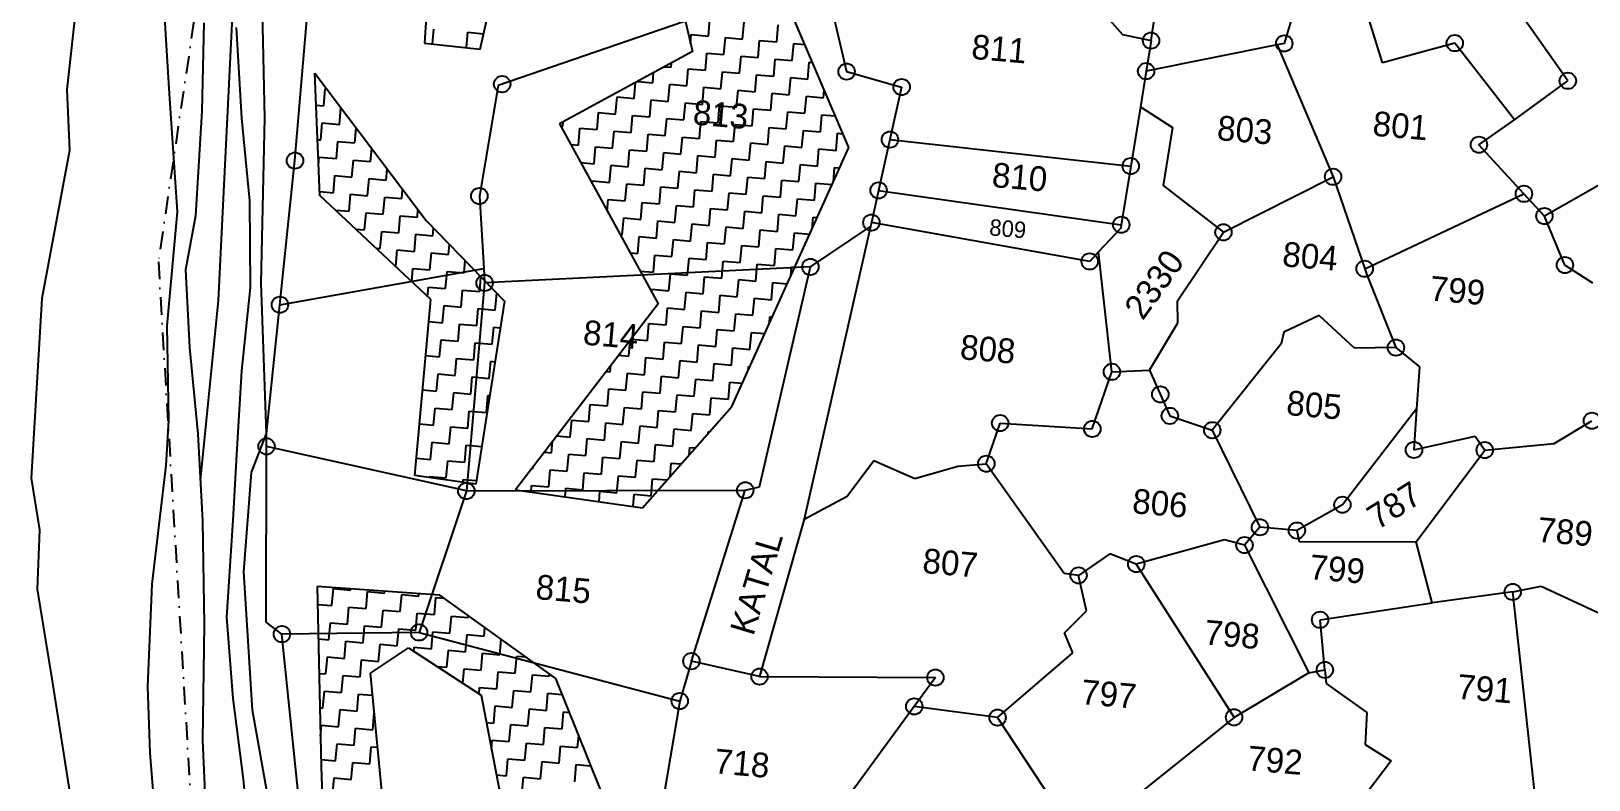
# Model space of a CAD drawing. Header units: metres. Extents: x 302356 to 305648, y 1939949 to 1943623.
# Drawn here: x 302356.3 to 302799.8, y 1942181.7 to 1942394.8 of the extents above; entities that cross this region are included whole.
import ezdxf

# ---------------------------------------------------------------- set-up
doc = ezdxf.new("R2010")
doc.units = ezdxf.units.M
doc.linetypes.add('DASHDOT', pattern=[1, 0.5, -0.25, 0, -0.25])
for name, color, linetype in [('LINE_WATER', 4, 'Continuous'), ('POLY_HATCH', 12, 'Continuous'), ('POLY_PARCEL', 6, 'Continuous'), ('POLY_WATER', 4, 'Continuous'), ('TEXT_MAPIN', 7, 'Continuous'), ('TEXT_PARCEL', 7, 'Continuous'), ('V_BOUND_STREAM_LINE', 7, 'DASHDOT')]:
    doc.layers.add(name, color=color, linetype=linetype)
doc.styles.add('TEXT_MAP', font='')
doc.styles.get('TEXT_MAP').set_extended_font_data('Kruti Dev 050')

msp = doc.modelspace()

# ---------------------------------------------------------------- linework, layer by layer
for centre in [(302675.17, 1942392.11), (302713.08, 1942391.3), (302761.63, 1942391.39), (302588.49, 1942383.29), (302673.76, 1942383.42), (302490.43, 1942379.71), (302604.16, 1942378.89), (302793.81, 1942380.67), (302600.83, 1942363.95), (302768.51, 1942362.47), (302431.45, 1942357.96), (302669.38, 1942356.39), (302726.96, 1942353.35), (302483.93, 1942347.88), (302597.6, 1942349.49), (302781.32, 1942348.51), (302595.55, 1942340.33), (302666.68, 1942339.72), (302787.14, 1942342.17), (302695.77, 1942337.55), (302657.7, 1942329.26), (302578.17, 1942327.71), (302735.97, 1942327.17), (302792.98, 1942328.24), (302485.44, 1942323.14), (302427.17, 1942316.93), (302744.86, 1942304.75), (302664, 1942297.86), (302677.8, 1942291.43), (302680.5, 1942285.32), (302632.2, 1942283.26), (302658.44, 1942281.59), (302692.57, 1942281.24), (302800.68, 1942283.92), (302423.35, 1942276.65), (302628.26, 1942271.7), (302750.01, 1942275.63), (302770.15, 1942275.58), (302480.23, 1942263.94), (302559.63, 1942264.15), (302729.65, 1942260.04), (302706.14, 1942253.61), (302716.67, 1942252.69), (302701.76, 1942248.54), (302670.96, 1942243.14), (302654.51, 1942239.93), (302778.11, 1942235.21), (302723.26, 1942227.29), (302427.73, 1942223.21), (302466.78, 1942223.68), (302544.31, 1942215.52), (302563.7, 1942211.13), (302613.76, 1942210.83), (302724.64, 1942213.03), (302540.98, 1942204.16), (302607.75, 1942202.64), (302631.46, 1942199.46), (302698.8, 1942199.53)]:
    msp.add_circle(centre, 2.33)
at = {"layer": 'LINE_WATER'}
for p, q in [((302422.82, 1942370.11), (302421.79, 1942419.41)), ((302414.15, 1942411.92), (302411.41, 1942354.88)), ((302395.7, 1942377), (302393.66, 1942411.08)), ((302405.51, 1942397.12), (302404.92, 1942372.05)), ((302416.35, 1942370.08), (302414.81, 1942395.83)), ((302398.03, 1942343.38), (302395.7, 1942377)), ((302404.92, 1942372.05), (302403.17, 1942342.2)), ((302418.57, 1942346.47), (302416.35, 1942370.08)), ((302421.82, 1942323.22), (302422.82, 1942370.11)), ((302411.41, 1942354.88), (302409.61, 1942318.13)), ((302418.74, 1942321.82), (302418.57, 1942346.47)), ((302395.08, 1942310.95), (302398.03, 1942343.38)), ((302403.17, 1942342.2), (302400.25, 1942326.85)), ((302400.25, 1942326.85), (302401.38, 1942304.8)), ((302423.35, 1942280.29), (302421.82, 1942323.22)), ((302409.61, 1942318.13), (302404.5, 1942266.92)), ((302416.31, 1942298.13), (302418.74, 1942321.82)), ((302395.55, 1942284.08), (302395.08, 1942310.95)), ((302401.38, 1942304.8), (302403.76, 1942280.2)), ((302414.85, 1942274.35), (302416.31, 1942298.13)), ((302394.8, 1942271.22), (302395.55, 1942284.08)), ((302403.76, 1942280.2), (302405.15, 1942255.44)), ((302419.1, 1942269.21), (302423.35, 1942280.29)), ((302413.84, 1942255.66), (302414.85, 1942274.35)), ((302390.75, 1942237.42), (302394.8, 1942271.22)), ((302416.89, 1942240.89), (302419.1, 1942269.21)), ((302405.15, 1942255.44), (302405.63, 1942225.88)), ((302412.04, 1942228.01), (302413.84, 1942255.66)), ((302419.34, 1942201.53), (302416.89, 1942240.89)), ((302389.56, 1942208.26), (302390.75, 1942237.42)), ((302405.63, 1942225.88), (302405.08, 1942193)), ((302413.82, 1942204.93), (302412.04, 1942228.01)), ((302390.24, 1942189.42), (302389.56, 1942208.26)), ((302416.83, 1942181.98), (302413.82, 1942204.93)), ((302426.7, 1942160.63), (302419.34, 1942201.53)), ((302392.36, 1942161.91), (302390.24, 1942189.42)), ((302405.08, 1942193), (302406.54, 1942160.68)), ((302418.77, 1942160.83), (302416.83, 1942181.98))]:
    msp.add_line(p, q, dxfattribs=at)
at = {"layer": 'POLY_HATCH'}
for p, q in [((302471.79, 1942447.75), (302468.35, 1942391.42)), ((302484.16, 1942389.67), (302494.89, 1942436.98)), ((302535.41, 1942428.29), (302544.6, 1942388.98)), ((302589.1, 1942361.69), (302571.79, 1942402.3)), ((302468.35, 1942391.42), (302484.16, 1942389.67)), ((302544.6, 1942388.98), (302506.71, 1942368.41)), ((302506.71, 1942368.41), (302534.8, 1942317.22)), ((302555.78, 1942287.94), (302589.1, 1942361.69)), ((302534.8, 1942317.22), (302494.26, 1942264.28)), ((302530.35, 1942259.15), (302555.78, 1942287.94)), ((302494.26, 1942264.28), (302530.35, 1942259.15))]:
    msp.add_line(p, q, dxfattribs=at)
at = {"layer": 'POLY_HATCH', "linetype": 'Continuous', "ltscale": 10}
for p, q in [((302549.13, 1942393.41), (302549.55, 1942398.27)), ((302470.57, 1942391.18), (302470.93, 1942395.32)), ((302480.27, 1942390.1), (302480.65, 1942394.47)), ((302480.65, 1942394.47), (302485.16, 1942394.08)), ((302544.05, 1942391.33), (302544.27, 1942393.83)), ((302544.27, 1942393.83), (302549.13, 1942393.41)), ((302558.85, 1942392.56), (302559.28, 1942397.42)), ((302568.58, 1942391.71), (302569, 1942396.57)), ((302553.57, 1942388.12), (302553.99, 1942392.98)), ((302553.99, 1942392.98), (302558.85, 1942392.56)), ((302563.29, 1942387.28), (302563.71, 1942392.14)), ((302563.71, 1942392.14), (302568.58, 1942391.71)), ((302573.01, 1942386.43), (302573.44, 1942391.29)), ((302573.44, 1942391.29), (302576.6, 1942391.01)), ((302536.71, 1942384.69), (302538.56, 1942384.53)), ((302538.56, 1942384.53), (302538.67, 1942385.75)), ((302548.29, 1942383.68), (302548.71, 1942388.55)), ((302548.71, 1942388.55), (302553.57, 1942388.12)), ((302558.01, 1942382.84), (302558.43, 1942387.7)), ((302558.43, 1942387.7), (302563.29, 1942387.28)), ((302567.73, 1942381.99), (302568.15, 1942386.85)), ((302568.15, 1942386.85), (302573.01, 1942386.43)), ((302577.45, 1942381.14), (302577.87, 1942386.01)), ((302577.87, 1942386.01), (302578.77, 1942385.93)), ((302527.99, 1942375.66), (302528.39, 1942380.17)), ((302528.94, 1942380.47), (302533.28, 1942380.09)), ((302533.28, 1942380.09), (302533.53, 1942382.96)), ((302543, 1942379.25), (302543.42, 1942384.11)), ((302543.42, 1942384.11), (302548.29, 1942383.68)), ((302552.72, 1942378.4), (302553.15, 1942383.26)), ((302553.15, 1942383.26), (302558.01, 1942382.84)), ((302562.44, 1942377.55), (302562.87, 1942382.41)), ((302562.87, 1942382.41), (302567.73, 1942381.99)), ((302572.17, 1942376.71), (302572.59, 1942381.57)), ((302572.59, 1942381.57), (302577.45, 1942381.14)), ((302439.65, 1942373.55), (302440.07, 1942378.41)), ((302440.07, 1942378.41), (302440.45, 1942378.38)), ((302522.71, 1942371.22), (302523.13, 1942376.08)), ((302523.13, 1942376.08), (302527.99, 1942375.66)), ((302537.72, 1942374.81), (302538.14, 1942379.67)), ((302538.14, 1942379.67), (302543, 1942379.25)), ((302547.44, 1942373.96), (302547.86, 1942378.82)), ((302547.86, 1942378.82), (302552.72, 1942378.4)), ((302557.16, 1942373.12), (302557.58, 1942377.98)), ((302557.58, 1942377.98), (302562.44, 1942377.55)), ((302566.88, 1942372.27), (302567.31, 1942377.13)), ((302567.31, 1942377.13), (302572.17, 1942376.71)), ((302576.6, 1942371.42), (302577.03, 1942376.28)), ((302577.03, 1942376.28), (302581.89, 1942375.86)), ((302581.89, 1942375.86), (302582.09, 1942378.14)), ((302437.47, 1942373.74), (302439.65, 1942373.55)), ((302444.09, 1942368.27), (302444.5, 1942373.02)), ((302517.43, 1942366.78), (302517.85, 1942371.64)), ((302517.85, 1942371.64), (302522.71, 1942371.22)), ((302532.43, 1942370.37), (302532.86, 1942375.23)), ((302532.86, 1942375.23), (302537.72, 1942374.81)), ((302542.15, 1942369.52), (302542.58, 1942374.39)), ((302542.58, 1942374.39), (302547.44, 1942373.96)), ((302551.88, 1942368.68), (302552.3, 1942373.54)), ((302552.3, 1942373.54), (302557.16, 1942373.12)), ((302561.6, 1942367.83), (302562.02, 1942372.69)), ((302562.02, 1942372.69), (302566.88, 1942372.27)), ((302571.32, 1942366.98), (302571.74, 1942371.85)), ((302571.74, 1942371.85), (302576.6, 1942371.42)), ((302438.8, 1942363.83), (302439.23, 1942368.69)), ((302439.23, 1942368.69), (302444.09, 1942368.27)), ((302448.53, 1942362.98), (302448.89, 1942367.21)), ((302507.12, 1942367.68), (302507.7, 1942367.63)), ((302507.7, 1942367.63), (302507.82, 1942369.01)), ((302512.14, 1942362.34), (302512.57, 1942367.2)), ((302512.57, 1942367.2), (302517.43, 1942366.78)), ((302527.15, 1942365.93), (302527.57, 1942370.79)), ((302527.57, 1942370.79), (302532.43, 1942370.37)), ((302536.87, 1942365.09), (302537.29, 1942369.95)), ((302537.29, 1942369.95), (302542.15, 1942369.52)), ((302546.59, 1942364.24), (302547.02, 1942369.1)), ((302547.02, 1942369.1), (302551.88, 1942368.68)), ((302556.31, 1942363.39), (302556.74, 1942368.25)), ((302556.74, 1942368.25), (302561.6, 1942367.83)), ((302566.04, 1942362.55), (302566.46, 1942367.41)), ((302566.46, 1942367.41), (302571.32, 1942366.98)), ((302581.04, 1942366.14), (302581.47, 1942371)), ((302581.47, 1942371), (302585.27, 1942370.67)), ((302437.88, 1942363.91), (302438.8, 1942363.83)), ((302443.24, 1942358.55), (302443.66, 1942363.41)), ((302443.66, 1942363.41), (302448.53, 1942362.98)), ((302509.94, 1942362.53), (302512.14, 1942362.34)), ((302521.86, 1942361.5), (302522.29, 1942366.36)), ((302522.29, 1942366.36), (302527.15, 1942365.93)), ((302531.59, 1942360.65), (302532.01, 1942365.51)), ((302532.01, 1942365.51), (302536.87, 1942365.09)), ((302541.31, 1942359.8), (302541.73, 1942364.66)), ((302541.73, 1942364.66), (302546.59, 1942364.24)), ((302551.03, 1942358.96), (302551.45, 1942363.82)), ((302551.45, 1942363.82), (302556.31, 1942363.39)), ((302560.75, 1942358.11), (302561.18, 1942362.97)), ((302561.18, 1942362.97), (302566.04, 1942362.55)), ((302575.76, 1942361.7), (302576.18, 1942366.56)), ((302576.18, 1942366.56), (302581.04, 1942366.14)), ((302585.48, 1942360.85), (302585.9, 1942365.72)), ((302585.9, 1942365.72), (302587.44, 1942365.58)), ((302438.19, 1942356.74), (302438.38, 1942358.97)), ((302438.38, 1942358.97), (302443.24, 1942358.55)), ((302447.68, 1942353.26), (302448.1, 1942358.12)), ((302448.1, 1942358.12), (302452.96, 1942357.7)), ((302452.96, 1942357.7), (302453.29, 1942361.4)), ((302516.58, 1942357.06), (302517, 1942361.92)), ((302517, 1942361.92), (302521.86, 1942361.5)), ((302526.3, 1942356.21), (302526.72, 1942361.07)), ((302526.72, 1942361.07), (302531.59, 1942360.65)), ((302536.02, 1942355.36), (302536.45, 1942360.23)), ((302536.45, 1942360.23), (302541.31, 1942359.8)), ((302545.75, 1942354.52), (302546.17, 1942359.38)), ((302546.17, 1942359.38), (302551.03, 1942358.96)), ((302555.47, 1942353.67), (302555.89, 1942358.53)), ((302555.89, 1942358.53), (302560.75, 1942358.11)), ((302570.47, 1942357.26), (302570.9, 1942362.12)), ((302570.9, 1942362.12), (302575.76, 1942361.7)), ((302580.2, 1942356.42), (302580.62, 1942361.28)), ((302580.62, 1942361.28), (302585.48, 1942360.85)), ((302442.4, 1942348.82), (302442.82, 1942353.68)), ((302442.82, 1942353.68), (302447.68, 1942353.26)), ((302457.4, 1942352.41), (302457.68, 1942355.59)), ((302512.76, 1942357.39), (302516.58, 1942357.06)), ((302521.02, 1942351.77), (302521.44, 1942356.63)), ((302521.44, 1942356.63), (302526.3, 1942356.21)), ((302530.74, 1942350.93), (302531.16, 1942355.79)), ((302531.16, 1942355.79), (302536.02, 1942355.36)), ((302540.46, 1942350.08), (302540.88, 1942354.94)), ((302540.88, 1942354.94), (302545.75, 1942354.52)), ((302550.18, 1942349.23), (302550.61, 1942354.09)), ((302550.61, 1942354.09), (302555.47, 1942353.67)), ((302565.19, 1942352.83), (302565.61, 1942357.69)), ((302565.61, 1942357.69), (302570.47, 1942357.26)), ((302574.91, 1942351.98), (302575.33, 1942356.84)), ((302575.33, 1942356.84), (302580.2, 1942356.42)), ((302584.71, 1942351.96), (302585.06, 1942355.99)), ((302585.06, 1942355.99), (302586.47, 1942355.87)), ((302438.51, 1942349.16), (302442.4, 1942348.82)), ((302452.12, 1942347.98), (302452.54, 1942352.84)), ((302452.54, 1942352.84), (302457.4, 1942352.41)), ((302461.84, 1942347.13), (302462.07, 1942349.78)), ((302516.08, 1942351.33), (302516.16, 1942352.2)), ((302516.16, 1942352.2), (302521.02, 1942351.77)), ((302525.46, 1942346.49), (302525.88, 1942351.35)), ((302525.88, 1942351.35), (302530.74, 1942350.93)), ((302535.18, 1942345.64), (302535.6, 1942350.5)), ((302535.6, 1942350.5), (302540.46, 1942350.08)), ((302544.9, 1942344.8), (302545.32, 1942349.66)), ((302545.32, 1942349.66), (302550.18, 1942349.23)), ((302559.91, 1942348.39), (302560.33, 1942353.25)), ((302560.33, 1942353.25), (302565.19, 1942352.83)), ((302569.63, 1942347.54), (302570.05, 1942352.4)), ((302570.05, 1942352.4), (302574.91, 1942351.98)), ((302579.35, 1942346.69), (302579.77, 1942351.56)), ((302579.77, 1942351.56), (302584.34, 1942351.16)), ((302446.83, 1942343.54), (302447.26, 1942348.4)), ((302447.26, 1942348.4), (302452.12, 1942347.98)), ((302456.55, 1942342.69), (302456.98, 1942347.55)), ((302456.98, 1942347.55), (302461.84, 1942347.13)), ((302520.31, 1942343.63), (302520.59, 1942346.91)), ((302520.59, 1942346.91), (302525.46, 1942346.49)), ((302529.89, 1942341.2), (302530.32, 1942346.07)), ((302530.32, 1942346.07), (302535.18, 1942345.64)), ((302539.61, 1942340.36), (302540.04, 1942345.22)), ((302540.04, 1942345.22), (302544.9, 1942344.8)), ((302554.62, 1942343.95), (302555.04, 1942348.81)), ((302555.04, 1942348.81), (302559.91, 1942348.39)), ((302564.34, 1942343.1), (302564.77, 1942347.96)), ((302564.77, 1942347.96), (302569.63, 1942347.54)), ((302574.07, 1942342.26), (302574.49, 1942347.12)), ((302574.49, 1942347.12), (302579.35, 1942346.69)), ((302442.96, 1942343.88), (302446.83, 1942343.54)), ((302451.27, 1942338.25), (302451.69, 1942343.12)), ((302451.69, 1942343.12), (302456.55, 1942342.69)), ((302460.99, 1942337.41), (302461.42, 1942342.27)), ((302461.42, 1942342.27), (302466.28, 1942341.85)), ((302466.28, 1942341.85), (302466.46, 1942343.96)), ((302524.61, 1942336.77), (302525.03, 1942341.63)), ((302525.03, 1942341.63), (302529.89, 1942341.2)), ((302534.33, 1942335.92), (302534.75, 1942340.78)), ((302534.75, 1942340.78), (302539.61, 1942340.36)), ((302549.34, 1942339.51), (302549.76, 1942344.37)), ((302549.76, 1942344.37), (302554.62, 1942343.95)), ((302559.06, 1942338.67), (302559.48, 1942343.53)), ((302559.48, 1942343.53), (302564.34, 1942343.1)), ((302568.78, 1942337.82), (302569.2, 1942342.68)), ((302569.2, 1942342.68), (302574.07, 1942342.26)), ((302578.64, 1942338.54), (302578.93, 1942341.83)), ((302578.93, 1942341.83), (302580.08, 1942341.73)), ((302448.73, 1942338.48), (302451.27, 1942338.25)), ((302455.71, 1942332.97), (302456.13, 1942337.83)), ((302456.13, 1942337.83), (302460.99, 1942337.41)), ((302465.43, 1942332.12), (302465.85, 1942336.99)), ((302465.85, 1942336.99), (302470.71, 1942336.56)), ((302470.71, 1942336.56), (302470.9, 1942338.72)), ((302524.04, 1942336.82), (302524.61, 1942336.77)), ((302529.05, 1942331.48), (302529.47, 1942336.34)), ((302529.47, 1942336.34), (302534.33, 1942335.92)), ((302544.05, 1942335.07), (302544.48, 1942339.94)), ((302544.48, 1942339.94), (302549.34, 1942339.51)), ((302553.77, 1942334.23), (302554.2, 1942339.09)), ((302554.2, 1942339.09), (302559.06, 1942338.67)), ((302563.5, 1942333.38), (302563.92, 1942338.24)), ((302563.92, 1942338.24), (302568.78, 1942337.82)), ((302573.22, 1942332.53), (302573.64, 1942337.4)), ((302573.64, 1942337.4), (302577.95, 1942337.02)), ((302454.49, 1942333.08), (302455.71, 1942332.97)), ((302460.15, 1942327.77), (302460.57, 1942332.55)), ((302460.57, 1942332.55), (302465.43, 1942332.12)), ((302469.87, 1942326.84), (302470.29, 1942331.7)), ((302470.29, 1942331.7), (302475.15, 1942331.28)), ((302475.15, 1942331.28), (302475.4, 1942334.11)), ((302526.87, 1942331.67), (302529.05, 1942331.48)), ((302538.77, 1942330.64), (302539.19, 1942335.5)), ((302539.19, 1942335.5), (302544.05, 1942335.07)), ((302548.49, 1942329.79), (302548.91, 1942334.65)), ((302548.91, 1942334.65), (302553.77, 1942334.23)), ((302558.21, 1942328.94), (302558.64, 1942333.8)), ((302558.64, 1942333.8), (302563.5, 1942333.38)), ((302567.93, 1942328.1), (302568.36, 1942332.96)), ((302568.36, 1942332.96), (302573.22, 1942332.53)), ((302464.68, 1942323.53), (302465.01, 1942327.26)), ((302465.01, 1942327.26), (302469.87, 1942326.84)), ((302479.59, 1942325.99), (302479.9, 1942329.5)), ((302533.48, 1942326.2), (302533.91, 1942331.06)), ((302533.91, 1942331.06), (302538.77, 1942330.64)), ((302543.21, 1942325.35), (302543.63, 1942330.21)), ((302543.63, 1942330.21), (302548.49, 1942329.79)), ((302552.93, 1942324.51), (302553.35, 1942329.37)), ((302553.35, 1942329.37), (302558.21, 1942328.94)), ((302562.65, 1942323.66), (302563.07, 1942328.52)), ((302563.07, 1942328.52), (302567.93, 1942328.1)), ((302572.57, 1942325.11), (302572.8, 1942327.67)), ((302572.8, 1942327.67), (302573.7, 1942327.6)), ((302474.31, 1942321.56), (302474.73, 1942326.42)), ((302474.73, 1942326.42), (302479.59, 1942325.99)), ((302484.03, 1942320.71), (302484.39, 1942324.89)), ((302529.69, 1942326.53), (302533.48, 1942326.2)), ((302537.92, 1942320.91), (302538.35, 1942325.78)), ((302538.35, 1942325.78), (302543.21, 1942325.35)), ((302547.64, 1942320.07), (302548.07, 1942324.93)), ((302548.07, 1942324.93), (302552.93, 1942324.51)), ((302557.37, 1942319.22), (302557.79, 1942324.08)), ((302557.79, 1942324.08), (302562.65, 1942323.66)), ((302567.09, 1942318.38), (302567.51, 1942323.24)), ((302567.51, 1942323.24), (302571.57, 1942322.88)), ((302469.21, 1942319.29), (302469.44, 1942321.98)), ((302469.44, 1942321.98), (302474.31, 1942321.56)), ((302478.74, 1942316.27), (302479.17, 1942321.13)), ((302479.17, 1942321.13), (302484.03, 1942320.71)), ((302488.47, 1942315.42), (302488.89, 1942320.28)), ((302532.99, 1942320.51), (302533.06, 1942321.34)), ((302533.06, 1942321.34), (302537.92, 1942320.91)), ((302542.36, 1942315.63), (302542.78, 1942320.49)), ((302542.78, 1942320.49), (302547.64, 1942320.07)), ((302552.08, 1942314.78), (302552.5, 1942319.64)), ((302552.5, 1942319.64), (302557.37, 1942319.22)), ((302561.8, 1942313.94), (302562.23, 1942318.8)), ((302562.23, 1942318.8), (302567.09, 1942318.38)), ((302473.46, 1942311.83), (302473.88, 1942316.69)), ((302473.88, 1942316.69), (302478.74, 1942316.27)), ((302483.18, 1942310.99), (302483.6, 1942315.85)), ((302483.6, 1942315.85), (302488.47, 1942315.42)), ((302537.08, 1942311.19), (302537.5, 1942316.05)), ((302537.5, 1942316.05), (302542.36, 1942315.63)), ((302546.8, 1942310.35), (302547.22, 1942315.21)), ((302547.22, 1942315.21), (302552.08, 1942314.78)), ((302556.52, 1942309.5), (302556.94, 1942314.36)), ((302556.94, 1942314.36), (302561.8, 1942313.94)), ((302469.52, 1942312.18), (302473.46, 1942311.83)), ((302477.9, 1942306.55), (302478.32, 1942311.41)), ((302478.32, 1942311.41), (302483.18, 1942310.99)), ((302487.62, 1942305.7), (302488.04, 1942310.56)), ((302488.04, 1942310.56), (302489.94, 1942310.4)), ((302531.79, 1942306.75), (302532.21, 1942311.62)), ((302532.21, 1942311.62), (302537.08, 1942311.19)), ((302541.51, 1942305.91), (302541.94, 1942310.77)), ((302541.94, 1942310.77), (302546.8, 1942310.35)), ((302551.24, 1942305.06), (302551.66, 1942309.92)), ((302551.66, 1942309.92), (302556.52, 1942309.5)), ((302566.51, 1942311.68), (302566.66, 1942313.51)), ((302566.66, 1942313.51), (302567.31, 1942313.46)), ((302472.61, 1942302.11), (302473.04, 1942306.97)), ((302473.04, 1942306.97), (302477.9, 1942306.55)), ((302482.33, 1942301.27), (302482.76, 1942306.13)), ((302482.76, 1942306.13), (302487.62, 1942305.7)), ((302526.51, 1942302.32), (302526.91, 1942306.91)), ((302527.1, 1942307.16), (302531.79, 1942306.75)), ((302536.23, 1942301.47), (302536.65, 1942306.33)), ((302536.65, 1942306.33), (302541.51, 1942305.91)), ((302545.95, 1942300.62), (302546.37, 1942305.49)), ((302546.37, 1942305.49), (302551.24, 1942305.06)), ((302560.96, 1942304.22), (302561.38, 1942309.08)), ((302561.38, 1942309.08), (302565.18, 1942308.75)), ((302468.64, 1942302.46), (302472.61, 1942302.11)), ((302477.05, 1942296.83), (302477.47, 1942301.69)), ((302477.47, 1942301.69), (302482.33, 1942301.27)), ((302486.77, 1942295.98), (302487.2, 1942300.84)), ((302487.2, 1942300.84), (302488.42, 1942300.74)), ((302523.58, 1942302.57), (302526.51, 1942302.32)), ((302530.94, 1942297.03), (302531.37, 1942301.89)), ((302531.37, 1942301.89), (302536.23, 1942301.47)), ((302540.67, 1942296.19), (302541.09, 1942301.05)), ((302541.09, 1942301.05), (302545.95, 1942300.62)), ((302555.67, 1942299.78), (302556.1, 1942304.64)), ((302556.1, 1942304.64), (302560.96, 1942304.22)), ((302471.77, 1942292.39), (302472.19, 1942297.25)), ((302472.19, 1942297.25), (302477.05, 1942296.83)), ((302481.49, 1942291.54), (302481.91, 1942296.4)), ((302481.91, 1942296.4), (302486.77, 1942295.98)), ((302520.07, 1942297.98), (302521.22, 1942297.88)), ((302521.22, 1942297.88), (302521.38, 1942299.69)), ((302525.66, 1942292.6), (302526.08, 1942297.46)), ((302526.08, 1942297.46), (302530.94, 1942297.03)), ((302535.38, 1942291.75), (302535.81, 1942296.61)), ((302535.81, 1942296.61), (302540.67, 1942296.19)), ((302550.39, 1942295.34), (302550.81, 1942300.2)), ((302550.81, 1942300.2), (302555.67, 1942299.78)), ((302560.44, 1942298.26), (302560.53, 1942299.35)), ((302560.53, 1942299.35), (302560.92, 1942299.32)), ((302467.76, 1942292.74), (302471.77, 1942292.39)), ((302476.2, 1942287.11), (302476.63, 1942291.97)), ((302476.63, 1942291.97), (302481.49, 1942291.54)), ((302520.38, 1942288.16), (302520.8, 1942293.02)), ((302520.8, 1942293.02), (302525.66, 1942292.6)), ((302530.1, 1942287.31), (302530.52, 1942292.17)), ((302530.52, 1942292.17), (302535.38, 1942291.75)), ((302545.1, 1942290.9), (302545.53, 1942295.76)), ((302545.53, 1942295.76), (302550.39, 1942295.34)), ((302554.83, 1942290.06), (302555.25, 1942294.92)), ((302555.25, 1942294.92), (302558.79, 1942294.61)), ((302470.92, 1942282.67), (302471.34, 1942287.53)), ((302471.34, 1942287.53), (302476.2, 1942287.11)), ((302485.93, 1942286.26), (302486.35, 1942291.12)), ((302486.35, 1942291.12), (302486.89, 1942291.07)), ((302515.09, 1942283.72), (302515.52, 1942288.58)), ((302515.52, 1942288.58), (302520.38, 1942288.16)), ((302524.81, 1942282.87), (302525.24, 1942287.73)), ((302525.24, 1942287.73), (302530.1, 1942287.31)), ((302539.82, 1942286.46), (302540.24, 1942291.33)), ((302540.24, 1942291.33), (302545.1, 1942290.9)), ((302549.54, 1942285.62), (302549.97, 1942290.48)), ((302549.97, 1942290.48), (302554.83, 1942290.06)), ((302466.88, 1942283.02), (302470.92, 1942282.67)), ((302480.64, 1942281.82), (302481.07, 1942286.68)), ((302481.07, 1942286.68), (302485.93, 1942286.26)), ((302509.81, 1942279.28), (302510.23, 1942284.14)), ((302510.23, 1942284.14), (302515.09, 1942283.72)), ((302519.53, 1942278.44), (302519.95, 1942283.3)), ((302519.95, 1942283.3), (302524.81, 1942282.87)), ((302534.54, 1942282.03), (302534.96, 1942286.89)), ((302534.96, 1942286.89), (302539.82, 1942286.46)), ((302544.26, 1942281.18), (302544.68, 1942286.04)), ((302544.68, 1942286.04), (302549.54, 1942285.62)), ((302475.36, 1942277.38), (302475.78, 1942282.24)), ((302475.78, 1942282.24), (302480.64, 1942281.82)), ((302506, 1942279.61), (302509.81, 1942279.28)), ((302514.25, 1942274), (302514.67, 1942278.86)), ((302514.67, 1942278.86), (302519.53, 1942278.44)), ((302529.25, 1942277.59), (302529.68, 1942282.45)), ((302529.68, 1942282.45), (302534.54, 1942282.03)), ((302538.97, 1942276.74), (302539.4, 1942281.6)), ((302539.4, 1942281.6), (302544.26, 1942281.18)), ((302549.09, 1942280.37), (302549.12, 1942280.76)), ((302549.12, 1942280.76), (302549.41, 1942280.73)), ((302470.07, 1942272.95), (302470.5, 1942277.81)), ((302470.5, 1942277.81), (302475.36, 1942277.38)), ((302479.8, 1942272.1), (302480.22, 1942276.96)), ((302480.22, 1942276.96), (302484.6, 1942276.58)), ((302502.49, 1942275.02), (302504.52, 1942274.84)), ((302504.52, 1942274.84), (302504.8, 1942278.04)), ((302508.96, 1942269.56), (302509.38, 1942274.42)), ((302509.38, 1942274.42), (302514.25, 1942274)), ((302523.97, 1942273.15), (302524.39, 1942278.01)), ((302524.39, 1942278.01), (302529.25, 1942277.59)), ((302533.69, 1942272.3), (302534.11, 1942277.17)), ((302534.11, 1942277.17), (302538.97, 1942276.74)), ((302543.65, 1942274.22), (302543.83, 1942276.32)), ((302543.83, 1942276.32), (302545.39, 1942276.18)), ((302466.01, 1942273.3), (302470.07, 1942272.95)), ((302474.51, 1942267.66), (302474.93, 1942272.52)), ((302474.93, 1942272.52), (302479.8, 1942272.1)), ((302498.97, 1942270.43), (302499.24, 1942270.41)), ((302499.24, 1942270.41), (302499.28, 1942270.83)), ((302503.68, 1942265.12), (302504.1, 1942269.98)), ((302504.1, 1942269.98), (302508.96, 1942269.56)), ((302518.68, 1942268.71), (302519.11, 1942273.57)), ((302519.11, 1942273.57), (302523.97, 1942273.15)), ((302528.41, 1942267.87), (302528.83, 1942272.73)), ((302528.83, 1942272.73), (302533.69, 1942272.3)), ((302538.22, 1942268.06), (302538.55, 1942271.88)), ((302538.55, 1942271.88), (302541.37, 1942271.64)), ((302469.62, 1942267.77), (302469.65, 1942268.08)), ((302469.65, 1942268.08), (302474.51, 1942267.66)), ((302479.3, 1942266.4), (302479.37, 1942267.24)), ((302479.37, 1942267.24), (302483.08, 1942266.92)), ((302498.65, 1942263.65), (302498.82, 1942265.55)), ((302498.82, 1942265.55), (302503.68, 1942265.12)), ((302513.4, 1942264.28), (302513.82, 1942269.14)), ((302513.82, 1942269.14), (302518.68, 1942268.71)), ((302523.12, 1942263.43), (302523.54, 1942268.29)), ((302523.54, 1942268.29), (302528.41, 1942267.87)), ((302532.84, 1942262.58), (302533.27, 1942267.44)), ((302533.27, 1942267.44), (302537.36, 1942267.09)), ((302508.33, 1942262.28), (302508.54, 1942264.7)), ((302508.54, 1942264.7), (302513.4, 1942264.28)), ((302518, 1942260.91), (302518.26, 1942263.85)), ((302518.26, 1942263.85), (302523.12, 1942263.43)), ((302527.68, 1942259.53), (302527.98, 1942263.01)), ((302527.98, 1942263.01), (302532.84, 1942262.58)), ((302441.96, 1942231.31), (302442.38, 1942236.17)), ((302442.38, 1942236.17), (302447.24, 1942235.75)), ((302447.24, 1942235.75), (302447.27, 1942236.11)), ((302451.68, 1942230.47), (302452.1, 1942235.33)), ((302452.1, 1942235.33), (302456.97, 1942234.9)), ((302456.97, 1942234.9), (302457.01, 1942235.4)), ((302461.4, 1942229.62), (302461.83, 1942234.48)), ((302461.83, 1942234.48), (302466.69, 1942234.06)), ((302466.69, 1942234.06), (302466.74, 1942234.7)), ((302437.91, 1942231.67), (302441.96, 1942231.31)), ((302446.4, 1942226.03), (302446.82, 1942230.89)), ((302446.82, 1942230.89), (302451.68, 1942230.47)), ((302456.12, 1942225.18), (302456.54, 1942230.04)), ((302456.54, 1942230.04), (302461.4, 1942229.62)), ((302471.13, 1942228.77), (302471.55, 1942233.63)), ((302471.55, 1942233.63), (302473.82, 1942233.44)), ((302441.11, 1942221.59), (302441.54, 1942226.45)), ((302441.54, 1942226.45), (302446.4, 1942226.03)), ((302450.83, 1942220.74), (302451.26, 1942225.61)), ((302451.26, 1942225.61), (302456.12, 1942225.18)), ((302465.84, 1942224.34), (302466.26, 1942229.2)), ((302466.26, 1942229.2), (302471.13, 1942228.77)), ((302475.56, 1942223.49), (302475.99, 1942228.35)), ((302475.99, 1942228.35), (302480.85, 1942227.93)), ((302480.85, 1942227.93), (302480.89, 1942228.37)), ((302485.28, 1942222.64), (302485.5, 1942225.06)), ((302438.13, 1942221.85), (302441.11, 1942221.59)), ((302445.55, 1942216.31), (302445.97, 1942221.17)), ((302445.97, 1942221.17), (302450.83, 1942220.74)), ((302460.56, 1942219.9), (302460.98, 1942224.76)), ((302460.98, 1942224.76), (302465.84, 1942224.34)), ((302470.28, 1942219.05), (302470.7, 1942223.91)), ((302470.7, 1942223.91), (302475.56, 1942223.49)), ((302480, 1942218.21), (302480.42, 1942223.07)), ((302480.42, 1942223.07), (302485.28, 1942222.64)), ((302489.72, 1942217.36), (302490.11, 1942221.75)), ((302440.27, 1942211.87), (302440.69, 1942216.73)), ((302440.69, 1942216.73), (302445.55, 1942216.31)), ((302455.27, 1942215.46), (302455.7, 1942220.32)), ((302455.7, 1942220.32), (302460.56, 1942219.9)), ((302465.31, 1942218.28), (302465.42, 1942219.47)), ((302465.42, 1942219.47), (302470.28, 1942219.05)), ((302474.72, 1942213.77), (302475.14, 1942218.63)), ((302475.14, 1942218.63), (302480, 1942218.21)), ((302484.44, 1942212.92), (302484.86, 1942217.78)), ((302484.86, 1942217.78), (302489.72, 1942217.36)), ((302494.16, 1942212.07), (302494.58, 1942216.94)), ((302494.58, 1942216.94), (302497.13, 1942216.71)), ((302438.34, 1942212.04), (302440.27, 1942211.87)), ((302449.99, 1942211.02), (302450.41, 1942215.88)), ((302450.41, 1942215.88), (302455.27, 1942215.46)), ((302471.85, 1942214.02), (302474.72, 1942213.77)), ((302479.22, 1942209.22), (302479.58, 1942213.34)), ((302479.58, 1942213.34), (302484.44, 1942212.92)), ((302488.88, 1942207.64), (302489.3, 1942212.5)), ((302489.3, 1942212.5), (302494.16, 1942212.07)), ((302498.6, 1942206.79), (302499.02, 1942211.65)), ((302499.02, 1942211.65), (302503.88, 1942211.23)), ((302503.88, 1942211.23), (302503.93, 1942211.83)), ((302444.7, 1942206.58), (302445.13, 1942211.45)), ((302445.13, 1942211.45), (302449.99, 1942211.02)), ((302483.85, 1942206.2), (302484.02, 1942208.06)), ((302484.02, 1942208.06), (302488.88, 1942207.64)), ((302493.31, 1942202.35), (302493.74, 1942207.21)), ((302493.74, 1942207.21), (302498.6, 1942206.79)), ((302439.42, 1942202.15), (302439.84, 1942207.01)), ((302439.84, 1942207.01), (302444.7, 1942206.58)), ((302449.14, 1942201.3), (302449.57, 1942206.16)), ((302449.57, 1942206.16), (302453.55, 1942205.81)), ((302488.03, 1942197.91), (302488.45, 1942202.78)), ((302488.45, 1942202.78), (302493.31, 1942202.35)), ((302503.04, 1942201.51), (302503.46, 1942206.37)), ((302503.46, 1942206.37), (302507.52, 1942206.01)), ((302438.55, 1942202.22), (302439.42, 1942202.15)), ((302443.86, 1942196.86), (302444.28, 1942201.72)), ((302444.28, 1942201.72), (302449.14, 1942201.3)), ((302453.58, 1942196.02), (302454, 1942200.88)), ((302454, 1942200.88), (302454.02, 1942200.88)), ((302497.75, 1942197.07), (302498.17, 1942201.93)), ((302498.17, 1942201.93), (302503.04, 1942201.51)), ((302507.47, 1942196.22), (302507.9, 1942201.08)), ((302507.9, 1942201.08), (302509.56, 1942200.94)), ((302438.73, 1942194.2), (302439, 1942197.29)), ((302439, 1942197.29), (302443.86, 1942196.86)), ((302448.3, 1942191.58), (302448.72, 1942196.44)), ((302448.72, 1942196.44), (302453.58, 1942196.02)), ((302485.91, 1942198.1), (302488.03, 1942197.91)), ((302492.47, 1942192.63), (302492.89, 1942197.49)), ((302492.89, 1942197.49), (302497.75, 1942197.07)), ((302502.19, 1942191.78), (302502.61, 1942196.64)), ((302502.61, 1942196.64), (302507.47, 1942196.22)), ((302511.91, 1942190.94), (302512.21, 1942194.36)), ((302443.01, 1942187.14), (302443.43, 1942192)), ((302443.43, 1942192), (302448.3, 1942191.58)), ((302452.73, 1942186.29), (302453.16, 1942191.16)), ((302453.16, 1942191.16), (302454.97, 1942191)), ((302487.38, 1942190.46), (302487.61, 1942193.05)), ((302487.61, 1942193.05), (302492.47, 1942192.63)), ((302496.91, 1942187.35), (302497.33, 1942192.21)), ((302497.33, 1942192.21), (302502.19, 1942191.78)), ((302506.63, 1942186.5), (302507.05, 1942191.36)), ((302507.05, 1942191.36), (302511.91, 1942190.94)), ((302438.87, 1942187.5), (302443.01, 1942187.14)), ((302447.45, 1942181.86), (302447.87, 1942186.72)), ((302447.87, 1942186.72), (302452.73, 1942186.29)), ((302491.62, 1942182.91), (302492.04, 1942187.77)), ((302492.04, 1942187.77), (302496.91, 1942187.35)), ((302501.34, 1942182.06), (302501.77, 1942186.92)), ((302501.77, 1942186.92), (302506.63, 1942186.5)), ((302511.07, 1942181.22), (302511.49, 1942186.08)), ((302511.49, 1942186.08), (302515.69, 1942185.71)), ((302442.16, 1942177.42), (302442.59, 1942182.28)), ((302442.59, 1942182.28), (302447.45, 1942181.86)), ((302488.79, 1942183.16), (302491.62, 1942182.91)), ((302496.06, 1942177.62), (302496.48, 1942182.49)), ((302496.48, 1942182.49), (302501.34, 1942182.06))]:
    msp.add_line(p, q, dxfattribs=at)
at = {"layer": 'POLY_HATCH', "ltscale": 10}
for p, q in [((302437.09, 1942382.83), (302468.8, 1942340.88)), ((302438.55, 1942348.01), (302437.09, 1942382.83)), ((302470.09, 1942318.46), (302438.55, 1942348.01)), ((302468.8, 1942340.88), (302491.14, 1942317.97)), ((302465.56, 1942268.35), (302470.09, 1942318.46)), ((302491.14, 1942317.97), (302482.91, 1942265.89)), ((302482.91, 1942265.89), (302465.56, 1942268.35)), ((302472.66, 1942234.27), (302437.8, 1942236.8)), ((302437.8, 1942236.8), (302438.92, 1942185.41)), ((302505.68, 1942210.57), (302472.66, 1942234.27)), ((302452.94, 1942212.12), (302463.73, 1942219.31)), ((302463.73, 1942219.31), (302484.42, 1942205.82)), ((302459.35, 1942145.55), (302452.94, 1942212.12)), ((302521.15, 1942172.16), (302505.68, 1942210.57)), ((302484.42, 1942205.82), (302492.47, 1942163.99)), ((302438.92, 1942185.41), (302441.73, 1942099.09))]:
    msp.add_line(p, q, dxfattribs=at)
at = {"layer": 'POLY_PARCEL'}
for p, q in [((302793.81, 1942380.67), (302761, 1942427.26)), ((302583.98, 1942411.91), (302489.33, 1942379.33)), ((302582.82, 1942407.38), (302588.49, 1942383.29)), ((302655.37, 1942407.05), (302667, 1942393.87)), ((302741.01, 1942385.79), (302733.78, 1942409.22)), ((302716.78, 1942403.7), (302713.08, 1942391.3)), ((302675.17, 1942392.11), (302676.54, 1942401.13)), ((302667, 1942393.87), (302675.17, 1942392.11)), ((302675.17, 1942392.11), (302673.76, 1942383.42)), ((302711.04, 1942390.89), (302673.76, 1942383.42)), ((302713.08, 1942391.3), (302711.04, 1942390.89)), ((302711.04, 1942390.89), (302726.96, 1942353.35)), ((302761.63, 1942391.39), (302741.01, 1942385.79)), ((302778.6, 1942369.53), (302761.63, 1942391.39)), ((302588.49, 1942383.29), (302604.16, 1942378.89)), ((302673.76, 1942383.42), (302672.12, 1942373.29)), ((302778.6, 1942369.53), (302793.81, 1942380.67)), ((302489.33, 1942379.33), (302483.93, 1942347.88)), ((302604.16, 1942378.89), (302600.83, 1942363.95)), ((302672.12, 1942373.29), (302669.38, 1942356.39)), ((302672.12, 1942373.29), (302681.28, 1942367.42)), ((302681.28, 1942367.42), (302678.62, 1942350.9)), ((302768.51, 1942362.47), (302778.6, 1942369.53)), ((302600.83, 1942363.95), (302597.6, 1942349.49)), ((302600.83, 1942363.95), (302669.38, 1942356.39)), ((302781.32, 1942348.51), (302768.51, 1942362.47)), ((302669.38, 1942356.39), (302666.68, 1942339.72)), ((302811.5, 1942355.99), (302787.14, 1942342.17)), ((302597.6, 1942349.49), (302595.55, 1942340.33)), ((302597.6, 1942349.49), (302666.68, 1942339.72)), ((302678.62, 1942350.9), (302695.77, 1942337.55)), ((302695.77, 1942337.55), (302726.96, 1942353.35)), ((302726.96, 1942353.35), (302735.97, 1942327.17)), ((302483.93, 1942347.88), (302485.19, 1942327.26)), ((302735.97, 1942327.17), (302781.32, 1942348.51)), ((302787.14, 1942342.17), (302781.32, 1942348.51)), ((302595.55, 1942340.33), (302595.3, 1942339.2)), ((302657.7, 1942329.26), (302595.55, 1942340.33)), ((302792.98, 1942328.24), (302787.14, 1942342.17)), ((302595.3, 1942339.2), (302576.39, 1942255.88)), ((302578.17, 1942327.71), (302595.3, 1942339.2)), ((302666.52, 1942338.69), (302660.23, 1942331.96)), ((302666.68, 1942339.72), (302666.52, 1942338.69)), ((302682.64, 1942318.04), (302695.77, 1942337.55)), ((302660.23, 1942331.96), (302657.7, 1942329.26)), ((302664, 1942297.86), (302660.23, 1942331.96)), ((302427.17, 1942316.93), (302485.19, 1942327.26)), ((302485.19, 1942327.26), (302485.44, 1942323.14)), ((302578.17, 1942327.71), (302485.44, 1942323.14)), ((302563.72, 1942265.12), (302578.17, 1942327.71)), ((302735.97, 1942327.17), (302736.56, 1942325.46)), ((302800.92, 1942323.04), (302792.98, 1942328.24)), ((302485.44, 1942323.14), (302480.23, 1942263.94)), ((302736.56, 1942325.46), (302744.86, 1942304.75)), ((302682.8, 1942311.77), (302682.64, 1942318.04)), ((302723.02, 1942313.92), (302713, 1942309.14)), ((302733.12, 1942304.56), (302723.02, 1942313.92)), ((302674.76, 1942298.34), (302682.8, 1942311.77)), ((302712.2, 1942305.78), (302692.57, 1942281.24)), ((302713, 1942309.14), (302712.2, 1942305.78)), ((302744.86, 1942304.75), (302733.12, 1942304.56)), ((302744.86, 1942304.75), (302751.57, 1942299.32)), ((302658.44, 1942281.59), (302664, 1942297.86)), ((302664, 1942297.86), (302674.76, 1942298.34)), ((302674.76, 1942298.34), (302680.5, 1942285.32)), ((302751.57, 1942299.32), (302750.77, 1942287.28)), ((302750.77, 1942287.28), (302729.65, 1942260.04)), ((302750.77, 1942287.28), (302750.01, 1942275.63)), ((302628.26, 1942271.7), (302632.2, 1942283.26)), ((302632.2, 1942283.26), (302658.44, 1942281.59)), ((302680.5, 1942285.32), (302692.57, 1942281.24)), ((302789.91, 1942277.47), (302800.68, 1942283.92)), ((302692.57, 1942281.24), (302706.14, 1942253.61)), ((302750.01, 1942275.63), (302767.44, 1942279.57)), ((302767.44, 1942279.57), (302770.15, 1942275.58)), ((302480.23, 1942263.94), (302423.35, 1942276.65)), ((302750.64, 1942249.5), (302770.15, 1942275.58)), ((302770.15, 1942275.58), (302789.91, 1942277.47)), ((302588.6, 1942262.46), (302596.25, 1942272.6)), ((302596.25, 1942272.6), (302607.89, 1942267.53)), ((302607.89, 1942267.53), (302620.11, 1942271.03)), ((302620.11, 1942271.03), (302628.26, 1942271.7)), ((302650.41, 1942240.49), (302628.26, 1942271.7)), ((302559.63, 1942264.15), (302563.72, 1942265.12)), ((302480.23, 1942263.94), (302466.78, 1942223.68)), ((302480.23, 1942263.94), (302559.63, 1942264.15)), ((302544.31, 1942215.52), (302559.63, 1942264.15)), ((302576.39, 1942255.88), (302588.6, 1942262.46)), ((302729.65, 1942260.04), (302716.67, 1942252.69)), ((302576.39, 1942255.88), (302563.7, 1942211.13)), ((302706.14, 1942253.61), (302701.76, 1942248.54)), ((302716.67, 1942252.69), (302706.14, 1942253.61)), ((302716.67, 1942252.69), (302717.35, 1942249.57)), ((302696.03, 1942250.05), (302670.96, 1942243.14)), ((302701.76, 1942248.54), (302696.03, 1942250.05)), ((302701.76, 1942248.54), (302720.03, 1942212.22)), ((302717.35, 1942249.57), (302750.64, 1942249.5)), ((302755.18, 1942232.16), (302750.64, 1942249.5)), ((302663.43, 1942246.02), (302654.51, 1942239.93)), ((302670.96, 1942243.14), (302663.43, 1942246.02)), ((302670.96, 1942243.14), (302698.8, 1942199.53)), ((302654.51, 1942239.93), (302650.41, 1942240.49)), ((302656.76, 1942229.84), (302654.51, 1942239.93)), ((302778.11, 1942235.21), (302755.18, 1942232.16)), ((302778.11, 1942235.21), (302786.25, 1942236.84)), ((302785.17, 1942171.11), (302778.11, 1942235.21)), ((302786.25, 1942236.84), (302802.97, 1942229.07)), ((302650.51, 1942223.55), (302656.76, 1942229.84)), ((302723.26, 1942227.29), (302755.18, 1942232.16)), ((302724.64, 1942213.03), (302723.26, 1942227.29)), ((302466.78, 1942223.68), (302427.73, 1942223.21)), ((302466.78, 1942223.68), (302540.98, 1942204.16)), ((302652.85, 1942217.89), (302650.51, 1942223.55)), ((302631.46, 1942199.46), (302652.85, 1942217.89)), ((302544.31, 1942215.52), (302540.98, 1942204.16)), ((302563.7, 1942211.13), (302544.31, 1942215.52)), ((302720.03, 1942212.22), (302698.8, 1942199.53)), ((302720.03, 1942212.22), (302724.64, 1942213.03)), ((302724.64, 1942213.03), (302725.02, 1942209.16)), ((302563.7, 1942211.13), (302613.76, 1942210.83)), ((302613.76, 1942210.83), (302607.75, 1942202.64)), ((302725.02, 1942209.16), (302736.63, 1942200.88)), ((302540.98, 1942204.16), (302534.61, 1942166.13)), ((302607.75, 1942202.64), (302587.82, 1942175.43)), ((302631.46, 1942199.46), (302607.75, 1942202.64)), ((302654.69, 1942164.21), (302631.46, 1942199.46)), ((302698.8, 1942199.53), (302654.69, 1942164.21)), ((302736.63, 1942200.88), (302736.14, 1942191.84)), ((302736.14, 1942191.84), (302743.52, 1942187.16)), ((302743.52, 1942187.16), (302734.04, 1942174.66))]:
    msp.add_line(p, q, dxfattribs=at)
at = {"layer": 'POLY_WATER'}
for p, q in [((302431.45, 1942357.96), (302439.15, 1942448.6)), ((302371.07, 1942418.87), (302366.49, 1942378.2)), ((302366.49, 1942378.2), (302367.23, 1942360.88)), ((302367.23, 1942360.88), (302359.41, 1942318.76)), ((302427.17, 1942316.93), (302431.45, 1942357.96)), ((302359.41, 1942318.76), (302356.34, 1942267.6)), ((302423.35, 1942280.29), (302427.17, 1942316.93)), ((302423.35, 1942276.65), (302423.35, 1942280.29)), ((302423.26, 1942226.65), (302423.35, 1942276.65)), ((302356.34, 1942267.6), (302358.69, 1942252.9)), ((302358.69, 1942252.9), (302358.09, 1942236.04)), ((302358.09, 1942236.04), (302362.27, 1942210.48)), ((302427.73, 1942223.21), (302423.26, 1942226.65)), ((302441.34, 1942090.39), (302427.73, 1942223.21)), ((302362.27, 1942210.48), (302367.81, 1942174.8))]:
    msp.add_line(p, q, dxfattribs=at)
at = {"layer": 'V_BOUND_STREAM_LINE', "ltscale": 10}
for p, q in [((302427.72, 1942567.55), (302392.55, 1942329.18)), ((302392.55, 1942329.18), (302404.81, 1942125.53))]:
    msp.add_line(p, q, dxfattribs=at)

# ---------------------------------------------------------------- texts
at = {"layer": 'TEXT_MAPIN'}
msp.add_text('KATAL', height=7.026, rotation=73.3345, dxfattribs=at).set_placement((302561.92, 1942222.47))
at = {"layer": 'TEXT_PARCEL', "style": 'TEXT_MAP'}
for s, height, rotation, p in [('811', 7.026, 355.0239, (302623.83, 1942386.95)), ('813', 7.026, 355.0239, (302544.53, 1942368.27)), ('801', 7.026, 355.0239, (302738.04, 1942365.08)), ('803', 7.026, 355.0239, (302693.75, 1942363.85)), ('810', 7.026, 355.0239, (302629.66, 1942350.47)), ('809', 4.684, 355.0239, (302628.97, 1942336.7)), ('2330', 7.026, 54.4173, (302672.79, 1942312.22)), ('804', 7.026, 355.0239, (302712.34, 1942327.93)), ('799', 7.026, 355.0239, (302754.29, 1942318.17)), ('814', 7.026, 355.0239, (302513.26, 1942305.64)), ('808', 7.026, 355.0239, (302620.59, 1942301.49)), ('805', 7.026, 355.0239, (302713.48, 1942285.61)), ('787', 7.026, 32.3537, (302739.6, 1942252.71)), ('806', 7.026, 355.0239, (302669.61, 1942257.65)), ('789', 7.026, 355.0239, (302784.95, 1942249.52)), ('807', 7.026, 355.0239, (302609.89, 1942240.66)), ('799', 7.026, 355.0239, (302720.06, 1942238.9)), ('815', 7.026, 355.0239, (302499.76, 1942233.22)), ('798', 7.026, 355.0239, (302690.13, 1942220.3)), ('791', 7.026, 355.0239, (302762.08, 1942204.86)), ('797', 7.026, 355.0239, (302655.04, 1942203.33)), ('718', 7.026, 355.0239, (302550.6, 1942183.64)), ('792', 7.026, 355.0239, (302702.35, 1942184.49))]:
    msp.add_text(s, height=height, rotation=rotation, dxfattribs=at).set_placement(p)

doc.saveas('drawing.dxf')
